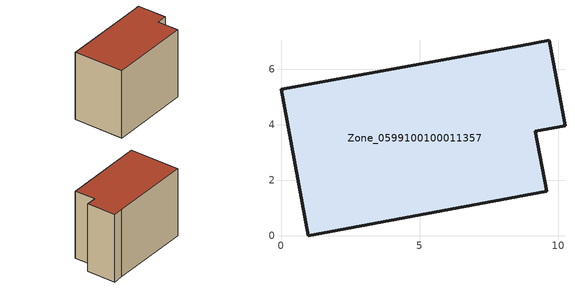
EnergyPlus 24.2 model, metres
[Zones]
Zone_0599100100011357
 floor ground (C_G): 0,5.29 8.64,6.85 9.68,7.05 10.24,3.97 9.17,3.77 9.58,1.6 0.98,0 z0
 wall outside (C_F): 8.64,6.85 0,5.29 0.98,0 9.58,1.6 9.17,3.77 10.24,3.97 9.68,7.05 8.64,6.85 z0:7.46
 roof outside (C_R): 10.24,3.97 9.68,7.05 8.64,6.85 0,5.29 0.98,0 9.58,1.6 9.17,3.77 z7.46
[BUILDING]
Pand.0599100100011357: North Axis=0; Terrain=City; Loads Convergence Tolerance Value=0.04; Temperature Convergence Tolerance Value=0.4; Solar Distribution=FullExterior; Maximum Number of Warmup Days=25; Minimum Number of Warmup Days=1
[Site:Location]
Rotterdam.The.Hague.AP_ZH_NLD Design_Conditions: Latitude=51.96; Longitude=4.45; Time Zone=1; Elevation=-4.5
[SITE:GROUNDTEMPERATURE:BUILDINGSURFACE]
18, 18, 18, 18, 18, 18, 18, 18, 18, 18, 18, 18
[MATERIAL] Thermal Absorptance=0.9; Solar Absorptance=0.7; Visible Absorptance=0.7
Name | Roughness | Thickness | Conductivity | Density | Specific Heat
G.TC.1946 | MediumSmooth | 0.15 | 1 | 540 | 1210
F.TC.1946 | Rough | 0.3 | 0.857143 | 1920 | 840
R.TC.1946 | MediumRough | 0.2 | 0.909091 | 1500 | 1000
[CONSTRUCTION]
C_G: G.TC.1946
C_F: F.TC.1946
C_R: R.TC.1946
[ZONE]
Zone_0599100100011357: Type=1; Multiplier=1; Ceiling Height=Autocalculate; Volume=Autocalculate; Floor Area=autocalculate; Part of Total Floor Area=Yes
[ZONEINFILTRATION:DESIGNFLOWRATE]
Infil_Zone_0599100100011357: Zone or ZoneList or Space or SpaceList=Zone_0599100100011357; Schedule=AlwaysOn; Design Flow Rate Calculation Method=Flow/Area; Flow Rate per Floor Area=0.003; Constant Term Coefficient=1; Temperature Term Coefficient=0; Velocity Term Coefficient=0; Velocity Squared Term Coefficient=0
[HVACTEMPLATE:ZONE:IDEALLOADSAIRSYSTEM]
Zone_0599100100011357: Maximum Heating Supply Air Temperature=50; Minimum Cooling Supply Air Temperature=13; Maximum Heating Supply Air Humidity Ratio=0.0156; Minimum Cooling Supply Air Humidity Ratio=0.0077; Heating Limit=NoLimit; Cooling Limit=NoLimit; Dehumidification Control Type=ConstantSensibleHeatRatio; Cooling Sensible Heat Ratio=0.7; Dehumidification Setpoint=60; Humidification Control Type=None; Humidification Setpoint=30; Outdoor Air Method=None; Outdoor Air Flow Rate per Person=0.00944; Outdoor Air Flow Rate per Zone Floor Area=0; Outdoor Air Flow Rate per Zone=0; Demand Controlled Ventilation Type=None; Outdoor Air Economizer Type=NoEconomizer; Heat Recovery Type=None; Sensible Heat Recovery Effectiveness=0.7; Latent Heat Recovery Effectiveness=0.65
[ZONECONTROL:THERMOSTAT]
ThermostatControl_Zone_0599100100011357: Zone or ZoneList=Zone_0599100100011357; Control Type Schedule=DualSetpointControlType; Control 1=Thermostat_Zone_0599100100011357; Temperature Difference Between Cutout And Setpoint=0
[THERMOSTATSETPOINT:DUALSETPOINT]
Thermostat_Zone_0599100100011357: Heating Setpoint Temperature Schedule=HeatingSetpoint_Zone_0599100100011357; Cooling Setpoint Temperature Schedule=CoolingSetpoint_Zone_0599100100011357
[SCHEDULE:COMPACT]
HeatingSetpoint_Zone_0599100100011357: Through: 12/31, For: AllDays, Until: 24:00, 21
CoolingSetpoint_Zone_0599100100011357: Through: 12/31, For: AllDays, Until: 24:00, 24
DualSetpointControlType: Through: 12/31, For: AllDays, Until: 24:00, 4
AlwaysOn: Through: 12/31, For: AllDays, Until: 24:00, 1
